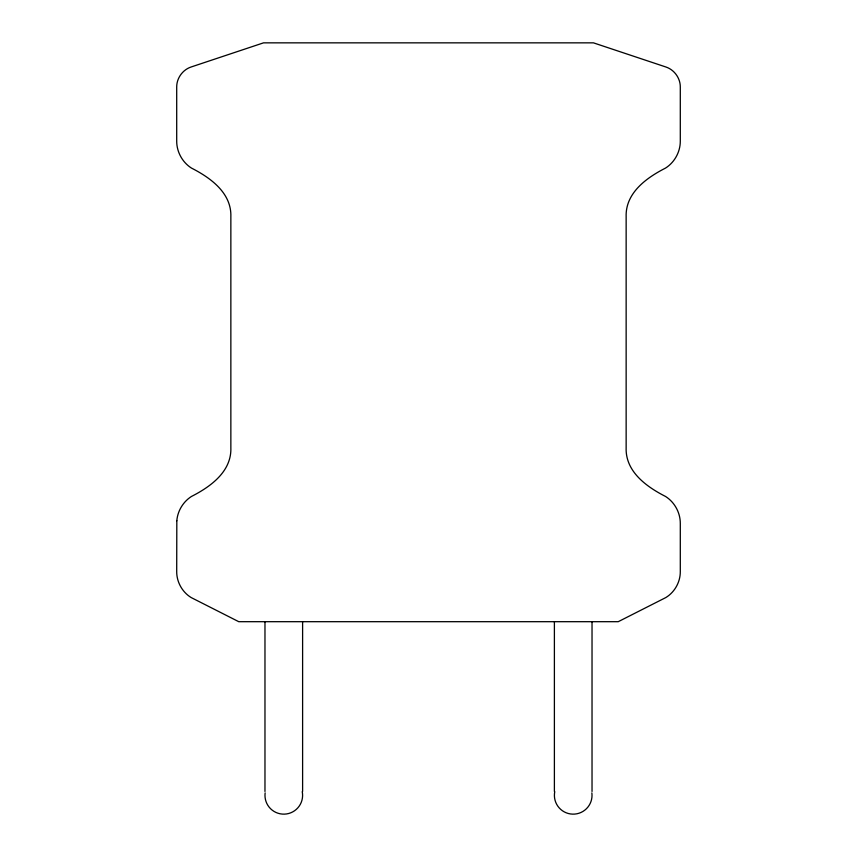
<?xml version="1.0" encoding="UTF-8"?>
<svg xmlns="http://www.w3.org/2000/svg" width="857" height="857" viewBox="0 0 857 857"><rect width="100%" height="100%" fill="white"/><g stroke="black" fill="none" stroke-linecap="round" stroke-linejoin="round"><path stroke-width="1.29" d="M592.026 621.689L592.026 791.461M554.393 621.689L554.393 791.461M302.607 621.689L302.607 791.461M264.974 621.689L264.974 791.461M302.242 791.664A18.811 18.811 0 0 1 284.406 814.139A18.811 18.811 0 0 1 265.134 792.886M591.866 792.886A18.811 18.811 0 0 1 572.594 814.139A18.811 18.811 0 0 1 554.758 791.664M176.821 520.767L176.703 571.651C176.649 582.042 182.316 592.187 191.197 597.575L238.76 621.689L618.24 621.689L665.803 597.575C674.684 592.187 680.351 582.042 680.297 571.651L680.297 523.434C680.351 512.7 674.609 502.202 665.557 496.471C646.596 486.819 625.321 471.639 626.146 447.783L626.146 216.757C625.321 192.9 646.596 177.72 665.557 168.068C674.609 162.327 680.351 151.828 680.297 141.105L680.297 87.071C680.394 78.169 674.277 69.685 665.803 66.964L593.472 42.85L263.528 42.85L191.197 66.964C182.723 69.685 176.606 78.169 176.703 87.071L176.703 141.105C176.649 151.828 182.391 162.327 191.443 168.068C210.404 177.72 231.679 192.9 230.854 216.757L230.854 447.783C231.679 471.639 210.404 486.819 191.443 496.471C183.162 501.741 177.603 510.976 176.821 520.767"/></g></svg>
